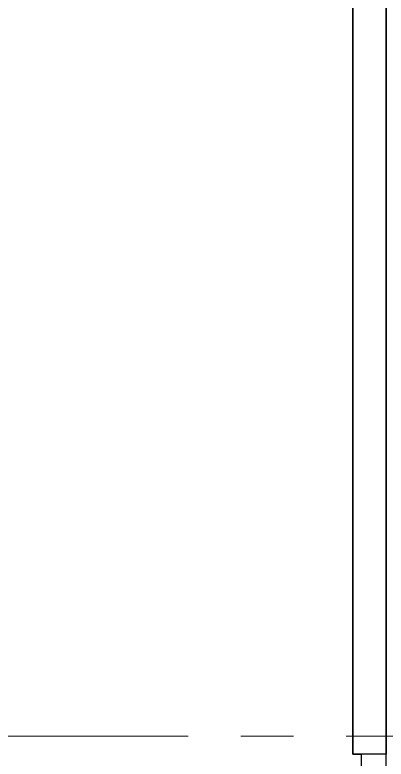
# Model space of a CAD drawing. Header units: millimetres. Extents: x -46592 to 140440, y -36427 to 76663.
# Drawn here: x 43055 to 44174, y 51022 to 53264 of the extents above; entities that cross this region are included whole.
import ezdxf

# ---------------------------------------------------------------- set-up
doc = ezdxf.new("R2010")
doc.units = ezdxf.units.MM
doc.linetypes.add('Grid Line', pattern=[1111.25, 635, -158.75, 158.75, -158.75])
for name, color, linetype, lineweight in [('AR-Y_MODVIIVA-1', 8, 'Grid Line', 9), ('AR1243_ULKOOVI', 3, 'Continuous', 18), ('AR1243_ULKOOVI-1', 3, 'Continuous', 25), ('AR1311_VS-1', 2, 'Continuous', 35)]:
    doc.layers.add(name, color=color, linetype=linetype, lineweight=lineweight)

# ---------------------------------------------------------------- blocks, each defined once
blk = doc.blocks.new('ARC_OK1 - kostean tilan sisäovi-puu - KPH-elementtiovi - 9x21-1773931-04 2_ krs')
at = {"layer": 'AR1243_ULKOOVI'}
for p, q in [((395, 50), (395, 840)), ((-395, 50), (395, 50)), ((395, -25), (-395, -25))]:
    blk.add_line(p, q, dxfattribs=at)
blk.add_arc((395, 50), 790, 90, 180, dxfattribs=at)
at = {"layer": 'AR1243_ULKOOVI-1'}
for p, q in [((-395, 50), (-455, 50)), ((-455, 50), (-455, -25)), ((-395, -25), (-395, 50)), ((455, 50), (395, 50)), ((395, 50), (395, -25)), ((455, -25), (455, 50)), ((-455, -25), (-395, -25)), ((395, -25), (455, -25))]:
    blk.add_line(p, q, dxfattribs=at)

msp = doc.modelspace()

# ---------------------------------------------------------------- linework, layer by layer
at = {"layer": 'AR-Y_MODVIIVA-1'}
msp.add_line((49133.2, 51090.8), (29793.3, 51090.8), dxfattribs=at)
at = {"layer": 'AR1311_VS-1'}
for p, q in [((44074, 53638.5), (44074, 51036)), ((44174, 51036), (44174, 53538.5)), ((44074, 51036), (44099, 51036))]:
    msp.add_line(p, q, dxfattribs=at)

# ---------------------------------------------------------------- block references
at = {"layer": 'AR1243_ULKOOVI', "rotation": 270.0000000000021}
msp.add_blockref('ARC_OK1 - kostean tilan sisäovi-puu - KPH-elementtiovi - 9x21-1773931-04 2_ krs', (44124, 50581), dxfattribs=at)

doc.saveas('drawing.dxf')
